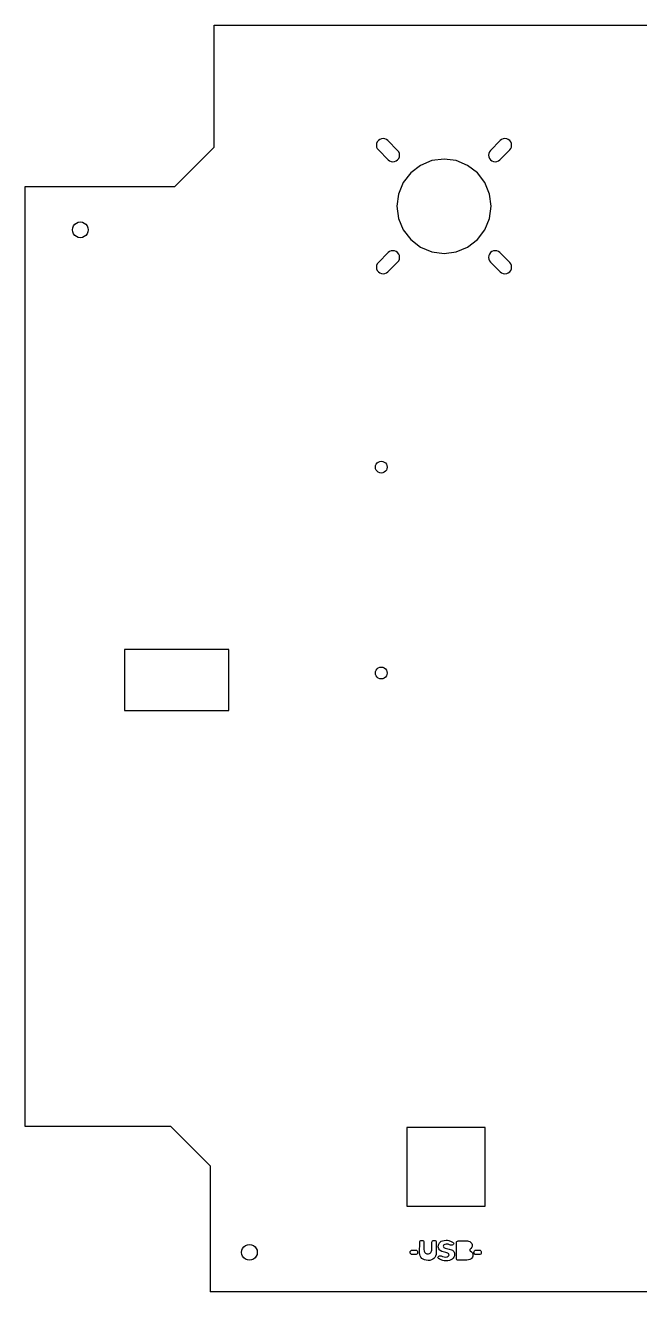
# Model space of a CAD drawing. Header units: metres. Extents: x 2364 to 2718, y 474 to 796.
# Drawn here: x 2364.1 to 2520.3, y 474.3 to 796.3 of the extents above; entities that cross this region are included whole.
import ezdxf

# ---------------------------------------------------------------- set-up
doc = ezdxf.new("R2010")
doc.units = ezdxf.units.M

msp = doc.modelspace()

# ---------------------------------------------------------------- linework, layer by layer
at = {"layer": 'Layer0'}
for p, q in [((2412.05, 796.26, 0), (2670.05, 796.26, 0)), ((2412.05, 765.26, 0), (2412.05, 796.26, 0)), ((2453.58, 766.61, 0), (2453.41, 766.2, 0)), ((2453.85, 766.96, 0), (2453.58, 766.61, 0)), ((2454.2, 767.23, 0), (2453.85, 766.96, 0)), ((2454.61, 767.4, 0), (2454.2, 767.23, 0)), ((2455.05, 767.46, 0), (2454.61, 767.4, 0)), ((2455.49, 767.4, 0), (2455.05, 767.46, 0)), ((2455.9, 767.23, 0), (2455.49, 767.4, 0)), ((2456.25, 766.96, 0), (2455.9, 767.23, 0)), ((2456.25, 766.96, 0), (2458.75, 764.46, 0)), ((2482.35, 764.46, 0), (2484.85, 766.96, 0)), ((2485.2, 767.23, 0), (2484.85, 766.96, 0)), ((2485.61, 767.4, 0), (2485.2, 767.23, 0)), ((2486.05, 767.46, 0), (2485.61, 767.4, 0)), ((2486.49, 767.4, 0), (2486.05, 767.46, 0)), ((2486.9, 767.23, 0), (2486.49, 767.4, 0)), ((2487.25, 766.96, 0), (2486.9, 767.23, 0)), ((2487.52, 766.61, 0), (2487.25, 766.96, 0)), ((2487.69, 766.2, 0), (2487.52, 766.61, 0)), ((2402.05, 755.26, 0), (2412.05, 765.26, 0)), ((2453.41, 766.2, 0), (2453.35, 765.76, 0)), ((2453.35, 765.76, 0), (2453.41, 765.32, 0)), ((2453.41, 765.32, 0), (2453.58, 764.91, 0)), ((2453.58, 764.91, 0), (2453.85, 764.56, 0)), ((2456.35, 762.06, 0), (2453.85, 764.56, 0)), ((2459.02, 764.11, 0), (2458.75, 764.46, 0)), ((2459.19, 763.7, 0), (2459.02, 764.11, 0)), ((2459.25, 763.26, 0), (2459.19, 763.7, 0)), ((2459.19, 762.82, 0), (2459.25, 763.26, 0)), ((2481.91, 763.7, 0), (2481.85, 763.26, 0)), ((2481.85, 763.26, 0), (2481.91, 762.82, 0)), ((2482.08, 764.11, 0), (2481.91, 763.7, 0)), ((2482.35, 764.46, 0), (2482.08, 764.11, 0)), ((2487.25, 764.56, 0), (2484.75, 762.06, 0)), ((2487.25, 764.56, 0), (2487.52, 764.91, 0)), ((2487.52, 764.91, 0), (2487.69, 765.32, 0)), ((2487.75, 765.76, 0), (2487.69, 766.2, 0)), ((2487.69, 765.32, 0), (2487.75, 765.76, 0)), ((2456.35, 762.06, 0), (2456.7, 761.79, 0)), ((2456.7, 761.79, 0), (2457.11, 761.62, 0)), ((2457.11, 761.62, 0), (2457.55, 761.56, 0)), ((2457.55, 761.56, 0), (2457.99, 761.62, 0)), ((2457.99, 761.62, 0), (2458.4, 761.79, 0)), ((2458.4, 761.79, 0), (2458.75, 762.06, 0)), ((2458.75, 762.06, 0), (2459.02, 762.41, 0)), ((2459.02, 762.41, 0), (2459.19, 762.82, 0)), ((2464.55, 760.65, 0), (2462.07, 758.74, 0)), ((2467.45, 761.85, 0), (2464.55, 760.65, 0)), ((2470.55, 762.26, 0), (2467.45, 761.85, 0)), ((2473.66, 761.85, 0), (2470.55, 762.26, 0)), ((2476.55, 760.65, 0), (2473.66, 761.85, 0)), ((2479.04, 758.74, 0), (2476.55, 760.65, 0)), ((2481.91, 762.82, 0), (2482.08, 762.41, 0)), ((2482.08, 762.41, 0), (2482.35, 762.06, 0)), ((2482.35, 762.06, 0), (2482.7, 761.79, 0)), ((2482.7, 761.79, 0), (2483.11, 761.62, 0)), ((2483.11, 761.62, 0), (2483.55, 761.56, 0)), ((2483.55, 761.56, 0), (2483.99, 761.62, 0)), ((2483.99, 761.62, 0), (2484.4, 761.79, 0)), ((2484.4, 761.79, 0), (2484.75, 762.06, 0)), ((2462.07, 758.74, 0), (2460.16, 756.26, 0)), ((2480.94, 756.26, 0), (2479.04, 758.74, 0)), ((2364.05, 516.26, 0), (2364.05, 755.26, 0)), ((2364.05, 755.26, 0), (2402.05, 755.26, 0)), ((2460.16, 756.26, 0), (2458.96, 753.36, 0)), ((2482.14, 753.36, 0), (2480.94, 756.26, 0)), ((2458.96, 753.36, 0), (2458.55, 750.26, 0)), ((2482.55, 750.26, 0), (2482.14, 753.36, 0)), ((2458.55, 750.26, 0), (2458.96, 747.15, 0)), ((2458.96, 747.15, 0), (2460.16, 744.26, 0)), ((2480.94, 744.26, 0), (2482.14, 747.15, 0)), ((2482.14, 747.15, 0), (2482.55, 750.26, 0)), ((2376.05, 744.26, 0), (2376.12, 744.78, 0)), ((2376.12, 743.74, 0), (2376.05, 744.26, 0)), ((2376.12, 744.78, 0), (2376.32, 745.26, 0)), ((2376.32, 745.26, 0), (2376.64, 745.67, 0)), ((2376.64, 745.67, 0), (2377.05, 745.99, 0)), ((2377.05, 745.99, 0), (2377.53, 746.19, 0)), ((2377.53, 746.19, 0), (2378.05, 746.26, 0)), ((2378.05, 746.26, 0), (2378.57, 746.19, 0)), ((2378.57, 746.19, 0), (2379.05, 745.99, 0)), ((2379.05, 745.99, 0), (2379.47, 745.67, 0)), ((2379.47, 745.67, 0), (2379.78, 745.26, 0)), ((2379.78, 745.26, 0), (2379.98, 744.78, 0)), ((2379.98, 744.78, 0), (2380.05, 744.26, 0)), ((2380.05, 744.26, 0), (2379.98, 743.74, 0)), ((2460.16, 744.26, 0), (2462.07, 741.77, 0)), ((2479.04, 741.77, 0), (2480.94, 744.26, 0)), ((2376.32, 743.26, 0), (2376.12, 743.74, 0)), ((2376.64, 742.85, 0), (2376.32, 743.26, 0)), ((2377.05, 742.53, 0), (2376.64, 742.85, 0)), ((2377.53, 742.33, 0), (2377.05, 742.53, 0)), ((2378.05, 742.26, 0), (2377.53, 742.33, 0)), ((2378.57, 742.33, 0), (2378.05, 742.26, 0)), ((2379.05, 742.53, 0), (2378.57, 742.33, 0)), ((2379.47, 742.85, 0), (2379.05, 742.53, 0)), ((2379.78, 743.26, 0), (2379.47, 742.85, 0)), ((2379.98, 743.74, 0), (2379.78, 743.26, 0)), ((2462.07, 741.77, 0), (2464.55, 739.87, 0)), ((2476.55, 739.87, 0), (2479.04, 741.77, 0)), ((2453.85, 735.96, 0), (2456.35, 738.46, 0)), ((2456.7, 738.73, 0), (2456.35, 738.46, 0)), ((2457.11, 738.9, 0), (2456.7, 738.73, 0)), ((2457.55, 738.96, 0), (2457.11, 738.9, 0)), ((2457.99, 738.9, 0), (2457.55, 738.96, 0)), ((2458.4, 738.73, 0), (2457.99, 738.9, 0)), ((2458.75, 738.46, 0), (2458.4, 738.73, 0)), ((2459.02, 738.11, 0), (2458.75, 738.46, 0)), ((2459.19, 737.7, 0), (2459.02, 738.11, 0)), ((2459.25, 737.26, 0), (2459.19, 737.7, 0)), ((2464.55, 739.87, 0), (2467.45, 738.67, 0)), ((2467.45, 738.67, 0), (2470.55, 738.26, 0)), ((2470.55, 738.26, 0), (2473.66, 738.67, 0)), ((2473.66, 738.67, 0), (2476.55, 739.87, 0)), ((2481.91, 737.7, 0), (2481.85, 737.26, 0)), ((2482.08, 738.11, 0), (2481.91, 737.7, 0)), ((2482.35, 738.46, 0), (2482.08, 738.11, 0)), ((2482.7, 738.73, 0), (2482.35, 738.46, 0)), ((2483.11, 738.9, 0), (2482.7, 738.73, 0)), ((2483.55, 738.96, 0), (2483.11, 738.9, 0)), ((2483.99, 738.9, 0), (2483.55, 738.96, 0)), ((2484.4, 738.73, 0), (2483.99, 738.9, 0)), ((2484.75, 738.46, 0), (2484.4, 738.73, 0)), ((2484.75, 738.46, 0), (2487.25, 735.96, 0)), ((2453.41, 735.2, 0), (2453.35, 734.76, 0)), ((2453.35, 734.76, 0), (2453.41, 734.32, 0)), ((2453.58, 735.61, 0), (2453.41, 735.2, 0)), ((2453.41, 734.32, 0), (2453.58, 733.91, 0)), ((2453.85, 735.96, 0), (2453.58, 735.61, 0)), ((2458.75, 736.06, 0), (2456.25, 733.56, 0)), ((2458.75, 736.06, 0), (2459.02, 736.41, 0)), ((2459.02, 736.41, 0), (2459.19, 736.82, 0)), ((2459.19, 736.82, 0), (2459.25, 737.26, 0)), ((2481.85, 737.26, 0), (2481.91, 736.82, 0)), ((2481.91, 736.82, 0), (2482.08, 736.41, 0)), ((2482.08, 736.41, 0), (2482.35, 736.06, 0)), ((2484.85, 733.56, 0), (2482.35, 736.06, 0)), ((2487.52, 735.61, 0), (2487.25, 735.96, 0)), ((2487.69, 735.2, 0), (2487.52, 735.61, 0)), ((2487.52, 733.91, 0), (2487.69, 734.32, 0)), ((2487.75, 734.76, 0), (2487.69, 735.2, 0)), ((2487.69, 734.32, 0), (2487.75, 734.76, 0)), ((2453.58, 733.91, 0), (2453.85, 733.56, 0)), ((2453.85, 733.56, 0), (2454.2, 733.29, 0)), ((2454.2, 733.29, 0), (2454.61, 733.12, 0)), ((2454.61, 733.12, 0), (2455.05, 733.06, 0)), ((2455.05, 733.06, 0), (2455.49, 733.12, 0)), ((2455.49, 733.12, 0), (2455.9, 733.29, 0)), ((2455.9, 733.29, 0), (2456.25, 733.56, 0)), ((2484.85, 733.56, 0), (2485.2, 733.29, 0)), ((2485.2, 733.29, 0), (2485.61, 733.12, 0)), ((2485.61, 733.12, 0), (2486.05, 733.06, 0)), ((2486.05, 733.06, 0), (2486.49, 733.12, 0)), ((2486.49, 733.12, 0), (2486.9, 733.29, 0)), ((2486.9, 733.29, 0), (2487.25, 733.56, 0)), ((2487.25, 733.56, 0), (2487.52, 733.91, 0)), ((2453.08, 683.92, 0), (2453.13, 684.31, 0)), ((2453.13, 683.53, 0), (2453.08, 683.92, 0)), ((2453.13, 684.31, 0), (2453.28, 684.67, 0)), ((2453.28, 683.17, 0), (2453.13, 683.53, 0)), ((2453.28, 684.67, 0), (2453.52, 684.98, 0)), ((2453.52, 682.86, 0), (2453.28, 683.17, 0)), ((2453.52, 684.98, 0), (2453.83, 685.22, 0)), ((2453.83, 682.62, 0), (2453.52, 682.86, 0)), ((2453.83, 685.22, 0), (2454.19, 685.37, 0)), ((2454.19, 685.37, 0), (2454.58, 685.42, 0)), ((2454.58, 685.42, 0), (2454.97, 685.37, 0)), ((2454.97, 685.37, 0), (2455.33, 685.22, 0)), ((2455.33, 685.22, 0), (2455.64, 684.98, 0)), ((2455.64, 682.86, 0), (2455.33, 682.62, 0)), ((2455.64, 684.98, 0), (2455.88, 684.67, 0)), ((2455.88, 683.17, 0), (2455.64, 682.86, 0)), ((2455.88, 684.67, 0), (2456.03, 684.31, 0)), ((2456.03, 683.53, 0), (2455.88, 683.17, 0)), ((2456.03, 684.31, 0), (2456.08, 683.92, 0)), ((2456.08, 683.92, 0), (2456.03, 683.53, 0)), ((2454.19, 682.47, 0), (2453.83, 682.62, 0)), ((2454.58, 682.42, 0), (2454.19, 682.47, 0)), ((2454.97, 682.47, 0), (2454.58, 682.42, 0)), ((2455.33, 682.62, 0), (2454.97, 682.47, 0)), ((2389.3, 637.51, 0), (2389.3, 622.01, 0)), ((2415.8, 637.51, 0), (2389.3, 637.51, 0)), ((2415.8, 622.01, 0), (2415.8, 637.51, 0)), ((2453.08, 631.57, 0), (2453.13, 631.96, 0)), ((2453.13, 631.18, 0), (2453.08, 631.57, 0)), ((2453.13, 631.96, 0), (2453.28, 632.32, 0)), ((2453.28, 630.82, 0), (2453.13, 631.18, 0)), ((2453.28, 632.32, 0), (2453.52, 632.63, 0)), ((2453.52, 632.63, 0), (2453.83, 632.87, 0)), ((2453.83, 632.87, 0), (2454.19, 633.02, 0)), ((2454.19, 633.02, 0), (2454.58, 633.07, 0)), ((2454.58, 633.07, 0), (2454.97, 633.02, 0)), ((2454.97, 633.02, 0), (2455.33, 632.87, 0)), ((2455.33, 632.87, 0), (2455.64, 632.63, 0)), ((2455.64, 632.63, 0), (2455.88, 632.32, 0)), ((2455.88, 632.32, 0), (2456.03, 631.96, 0)), ((2456.03, 631.18, 0), (2455.88, 630.82, 0)), ((2456.03, 631.96, 0), (2456.08, 631.57, 0)), ((2456.08, 631.57, 0), (2456.03, 631.18, 0)), ((2453.52, 630.51, 0), (2453.28, 630.82, 0)), ((2453.83, 630.27, 0), (2453.52, 630.51, 0)), ((2454.19, 630.12, 0), (2453.83, 630.27, 0)), ((2454.58, 630.07, 0), (2454.19, 630.12, 0)), ((2454.97, 630.12, 0), (2454.58, 630.07, 0)), ((2455.33, 630.27, 0), (2454.97, 630.12, 0)), ((2455.64, 630.51, 0), (2455.33, 630.27, 0)), ((2455.88, 630.82, 0), (2455.64, 630.51, 0)), ((2389.3, 622.01, 0), (2415.8, 622.01, 0)), ((2401.05, 516.26, 0), (2364.05, 516.26, 0)), ((2401.05, 516.26, 0), (2411.05, 506.26, 0)), ((2481.05, 516.01, 0), (2461.05, 516.01, 0)), ((2461.05, 516.01, 0), (2461.05, 496.01, 0)), ((2481.05, 496.01, 0), (2481.05, 516.01, 0)), ((2411.05, 506.26, 0), (2411.05, 474.26, 0)), ((2461.05, 496.01, 0), (2481.05, 496.01, 0)), ((2420.53, 486.19, 0), (2421.05, 486.26, 0)), ((2421.05, 486.26, 0), (2421.57, 486.19, 0)), ((2464.35, 484.13, 0), (2464.36, 486.84, 0)), ((2464.36, 486.84, 0), (2464.39, 487.04, 0)), ((2464.39, 487.04, 0), (2464.47, 487.19, 0)), ((2464.47, 487.19, 0), (2464.63, 487.28, 0)), ((2464.63, 487.28, 0), (2464.87, 487.31, 0)), ((2464.87, 487.31, 0), (2465.12, 487.28, 0)), ((2465.12, 487.28, 0), (2465.29, 487.2, 0)), ((2465.29, 487.2, 0), (2465.4, 487.06, 0)), ((2465.4, 487.06, 0), (2465.43, 486.84, 0)), ((2465.43, 486.84, 0), (2465.42, 485.06, 0)), ((2467.47, 485.06, 0), (2467.48, 486.84, 0)), ((2467.48, 486.84, 0), (2467.51, 487.04, 0)), ((2467.51, 487.04, 0), (2467.59, 487.19, 0)), ((2467.59, 487.19, 0), (2467.75, 487.28, 0)), ((2467.75, 487.28, 0), (2468.02, 487.31, 0)), ((2468.02, 487.31, 0), (2468.28, 487.27, 0)), ((2468.28, 487.27, 0), (2468.44, 487.18, 0)), ((2468.44, 487.18, 0), (2468.52, 487, 0)), ((2468.52, 487, 0), (2468.55, 486.72, 0)), ((2468.55, 486.72, 0), (2468.55, 484.1, 0)), ((2469.1, 486.05, 0), (2469.2, 486.36, 0)), ((2469.2, 486.36, 0), (2469.36, 486.65, 0)), ((2469.36, 486.65, 0), (2469.58, 486.88, 0)), ((2469.58, 486.88, 0), (2469.86, 487.08, 0)), ((2469.86, 487.08, 0), (2470.2, 487.22, 0)), ((2470.2, 487.22, 0), (2470.6, 487.31, 0)), ((2470.75, 486.29, 0), (2470.49, 486.14, 0)), ((2470.6, 487.31, 0), (2471.05, 487.34, 0)), ((2471.13, 486.37, 0), (2470.75, 486.29, 0)), ((2471.05, 487.34, 0), (2471.42, 487.32, 0)), ((2471.59, 486.32, 0), (2471.13, 486.37, 0)), ((2471.42, 487.32, 0), (2471.78, 487.26, 0)), ((2471.91, 486.21, 0), (2471.59, 486.32, 0)), ((2471.78, 487.26, 0), (2472.4, 487.05, 0)), ((2472.4, 487.05, 0), (2472.84, 486.78, 0)), ((2472.95, 486.35, 0), (2472.8, 486.2, 0)), ((2472.84, 486.78, 0), (2472.96, 486.64, 0)), ((2473, 486.51, 0), (2472.95, 486.35, 0)), ((2472.96, 486.64, 0), (2473, 486.51, 0)), ((2473.73, 486.74, 0), (2473.75, 486.93, 0)), ((2473.73, 482.77, 0), (2473.73, 486.74, 0)), ((2473.75, 486.93, 0), (2473.83, 487.06, 0)), ((2473.83, 487.06, 0), (2473.95, 487.14, 0)), ((2473.95, 487.14, 0), (2474.12, 487.17, 0)), ((2474.12, 487.17, 0), (2476.12, 487.17, 0)), ((2476.12, 487.17, 0), (2476.48, 487.15, 0)), ((2476.48, 487.15, 0), (2476.8, 487.09, 0)), ((2476.8, 487.09, 0), (2477.07, 487, 0)), ((2477.07, 487, 0), (2477.3, 486.88, 0)), ((2477.3, 486.88, 0), (2477.47, 486.72, 0)), ((2477.47, 486.72, 0), (2477.6, 486.52, 0)), ((2477.6, 486.52, 0), (2477.68, 486.29, 0)), ((2477.68, 486.29, 0), (2477.7, 486.02, 0)), ((2419.05, 484.26, 0), (2419.12, 484.78, 0)), ((2419.12, 483.74, 0), (2419.05, 484.26, 0)), ((2419.12, 484.78, 0), (2419.32, 485.26, 0)), ((2419.32, 483.26, 0), (2419.12, 483.74, 0)), ((2419.32, 485.26, 0), (2419.64, 485.67, 0)), ((2419.64, 482.85, 0), (2419.32, 483.26, 0)), ((2419.64, 485.67, 0), (2420.05, 485.99, 0)), ((2420.05, 485.99, 0), (2420.53, 486.19, 0)), ((2421.57, 486.19, 0), (2422.05, 485.99, 0)), ((2422.05, 485.99, 0), (2422.47, 485.67, 0)), ((2422.47, 485.67, 0), (2422.78, 485.26, 0)), ((2422.78, 483.26, 0), (2422.47, 482.85, 0)), ((2422.78, 485.26, 0), (2422.98, 484.78, 0)), ((2422.98, 483.74, 0), (2422.78, 483.26, 0)), ((2422.98, 484.78, 0), (2423.05, 484.26, 0)), ((2423.05, 484.26, 0), (2422.98, 483.74, 0)), ((2461.94, 484.25, 0), (2461.97, 484.5, 0)), ((2461.97, 484.02, 0), (2461.94, 484.25, 0)), ((2461.97, 484.5, 0), (2462.07, 484.68, 0)), ((2462.08, 483.84, 0), (2461.97, 484.02, 0)), ((2462.07, 484.68, 0), (2462.24, 484.78, 0)), ((2462.25, 483.72, 0), (2462.08, 483.84, 0)), ((2462.24, 484.78, 0), (2462.47, 484.82, 0)), ((2462.5, 483.68, 0), (2462.25, 483.72, 0)), ((2462.47, 484.82, 0), (2463.26, 484.82, 0)), ((2463.13, 483.68, 0), (2462.5, 483.68, 0)), ((2463.46, 483.71, 0), (2463.13, 483.68, 0)), ((2463.26, 484.82, 0), (2463.52, 484.78, 0)), ((2463.67, 483.81, 0), (2463.46, 483.71, 0)), ((2463.52, 484.78, 0), (2463.69, 484.67, 0)), ((2463.78, 483.98, 0), (2463.67, 483.81, 0)), ((2463.69, 484.67, 0), (2463.78, 484.5, 0)), ((2463.78, 484.5, 0), (2463.82, 484.26, 0)), ((2463.82, 484.26, 0), (2463.78, 483.98, 0)), ((2464.38, 483.71, 0), (2464.35, 484.13, 0)), ((2464.48, 483.34, 0), (2464.38, 483.71, 0)), ((2464.65, 483.01, 0), (2464.48, 483.34, 0)), ((2464.89, 482.73, 0), (2464.65, 483.01, 0)), ((2465.42, 485.06, 0), (2465.48, 484.6, 0)), ((2465.48, 484.6, 0), (2465.56, 484.4, 0)), ((2465.56, 484.4, 0), (2465.67, 484.23, 0)), ((2465.67, 484.23, 0), (2465.81, 484.08, 0)), ((2465.81, 484.08, 0), (2465.98, 483.97, 0)), ((2465.98, 483.97, 0), (2466.19, 483.91, 0)), ((2466.19, 483.91, 0), (2466.43, 483.88, 0)), ((2466.43, 483.88, 0), (2466.64, 483.9, 0)), ((2466.64, 483.9, 0), (2466.84, 483.96, 0)), ((2466.84, 483.96, 0), (2467.02, 484.05, 0)), ((2467.02, 484.05, 0), (2467.17, 484.18, 0)), ((2467.17, 484.18, 0), (2467.3, 484.35, 0)), ((2467.3, 484.35, 0), (2467.39, 484.55, 0)), ((2467.39, 484.55, 0), (2467.45, 484.79, 0)), ((2467.45, 484.79, 0), (2467.47, 485.06, 0)), ((2468.4, 483.31, 0), (2468.22, 482.99, 0)), ((2468.51, 483.68, 0), (2468.4, 483.31, 0)), ((2468.55, 484.1, 0), (2468.51, 483.68, 0)), ((2469, 482.97, 0), (2469.06, 483.13, 0)), ((2469.06, 483.13, 0), (2469.2, 483.27, 0)), ((2469.07, 485.7, 0), (2469.1, 486.05, 0)), ((2469.11, 485.4, 0), (2469.07, 485.7, 0)), ((2469.21, 485.14, 0), (2469.11, 485.4, 0)), ((2469.2, 483.27, 0), (2469.39, 483.37, 0)), ((2469.36, 484.93, 0), (2469.21, 485.14, 0)), ((2469.54, 484.75, 0), (2469.36, 484.93, 0)), ((2469.39, 483.37, 0), (2469.59, 483.41, 0)), ((2469.95, 484.49, 0), (2469.54, 484.75, 0)), ((2469.59, 483.41, 0), (2469.86, 483.36, 0)), ((2469.86, 483.36, 0), (2470.18, 483.24, 0)), ((2470.33, 484.35, 0), (2469.95, 484.49, 0)), ((2470.18, 483.24, 0), (2470.56, 483.12, 0)), ((2471.02, 484.19, 0), (2470.33, 484.35, 0)), ((2470.4, 486.03, 0), (2470.37, 485.87, 0)), ((2470.37, 485.87, 0), (2470.4, 485.69, 0)), ((2470.49, 486.14, 0), (2470.4, 486.03, 0)), ((2470.4, 485.69, 0), (2470.49, 485.52, 0)), ((2470.49, 485.52, 0), (2470.64, 485.39, 0)), ((2470.56, 483.12, 0), (2471.01, 483.07, 0)), ((2470.64, 485.39, 0), (2470.82, 485.32, 0)), ((2470.82, 485.32, 0), (2471.89, 485.1, 0)), ((2471.01, 483.07, 0), (2471.34, 483.12, 0)), ((2471.49, 484.07, 0), (2471.02, 484.19, 0)), ((2471.34, 483.12, 0), (2471.6, 483.26, 0)), ((2471.64, 484, 0), (2471.49, 484.07, 0)), ((2471.6, 483.26, 0), (2471.77, 483.42, 0)), ((2471.75, 483.89, 0), (2471.64, 484, 0)), ((2471.81, 483.75, 0), (2471.75, 483.89, 0)), ((2471.77, 483.42, 0), (2471.83, 483.56, 0)), ((2471.83, 483.56, 0), (2471.81, 483.75, 0)), ((2471.89, 485.1, 0), (2472.48, 484.91, 0)), ((2472.17, 486.1, 0), (2471.91, 486.21, 0)), ((2472.43, 486.05, 0), (2472.17, 486.1, 0)), ((2472.62, 486.09, 0), (2472.43, 486.05, 0)), ((2472.48, 484.91, 0), (2472.7, 484.79, 0)), ((2472.8, 486.2, 0), (2472.62, 486.09, 0)), ((2472.7, 484.79, 0), (2472.89, 484.64, 0)), ((2472.89, 484.64, 0), (2473.04, 484.47, 0)), ((2473.08, 483.06, 0), (2472.89, 482.77, 0)), ((2473.04, 484.47, 0), (2473.14, 484.27, 0)), ((2473.18, 483.39, 0), (2473.08, 483.06, 0)), ((2473.14, 484.27, 0), (2473.2, 484.04, 0)), ((2473.22, 483.78, 0), (2473.18, 483.39, 0)), ((2473.2, 484.04, 0), (2473.22, 483.78, 0)), ((2477.12, 484.98, 0), (2477.1, 484.86, 0)), ((2477.1, 484.86, 0), (2477.13, 484.72, 0)), ((2477.2, 485.08, 0), (2477.12, 484.98, 0)), ((2477.13, 484.72, 0), (2477.22, 484.61, 0)), ((2477.4, 485.27, 0), (2477.2, 485.08, 0)), ((2477.22, 484.61, 0), (2477.5, 484.41, 0)), ((2477.61, 485.55, 0), (2477.4, 485.27, 0)), ((2477.5, 484.41, 0), (2477.77, 484.12, 0)), ((2477.68, 485.75, 0), (2477.61, 485.55, 0)), ((2477.78, 483.01, 0), (2477.63, 482.79, 0)), ((2477.7, 486.02, 0), (2477.68, 485.75, 0)), ((2477.77, 484.12, 0), (2477.86, 483.9, 0)), ((2477.86, 483.28, 0), (2477.78, 483.01, 0)), ((2477.86, 483.9, 0), (2477.89, 483.6, 0)), ((2477.89, 483.6, 0), (2477.86, 483.28, 0)), ((2478.14, 484.25, 0), (2478.18, 484.5, 0)), ((2478.18, 484.01, 0), (2478.14, 484.25, 0)), ((2478.18, 484.5, 0), (2478.27, 484.67, 0)), ((2478.28, 483.83, 0), (2478.18, 484.01, 0)), ((2478.27, 484.67, 0), (2478.44, 484.78, 0)), ((2478.46, 483.71, 0), (2478.28, 483.83, 0)), ((2478.44, 484.78, 0), (2478.67, 484.82, 0)), ((2478.7, 483.68, 0), (2478.46, 483.71, 0)), ((2478.67, 484.82, 0), (2479.46, 484.82, 0)), ((2479.33, 483.68, 0), (2478.7, 483.68, 0)), ((2479.66, 483.71, 0), (2479.33, 483.68, 0)), ((2479.46, 484.82, 0), (2479.72, 484.78, 0)), ((2479.87, 483.8, 0), (2479.66, 483.71, 0)), ((2479.72, 484.78, 0), (2479.89, 484.67, 0)), ((2479.98, 483.98, 0), (2479.87, 483.8, 0)), ((2479.89, 484.67, 0), (2479.99, 484.49, 0)), ((2480.02, 484.26, 0), (2479.98, 483.98, 0)), ((2479.99, 484.49, 0), (2480.02, 484.26, 0)), ((2420.05, 482.53, 0), (2419.64, 482.85, 0)), ((2420.53, 482.33, 0), (2420.05, 482.53, 0)), ((2421.05, 482.26, 0), (2420.53, 482.33, 0)), ((2421.57, 482.33, 0), (2421.05, 482.26, 0)), ((2422.05, 482.53, 0), (2421.57, 482.33, 0)), ((2422.47, 482.85, 0), (2422.05, 482.53, 0)), ((2465.2, 482.5, 0), (2464.89, 482.73, 0)), ((2465.57, 482.33, 0), (2465.2, 482.5, 0)), ((2466.01, 482.23, 0), (2465.57, 482.33, 0)), ((2466.51, 482.19, 0), (2466.01, 482.23, 0)), ((2466.94, 482.22, 0), (2466.51, 482.19, 0)), ((2467.34, 482.33, 0), (2466.94, 482.22, 0)), ((2467.69, 482.49, 0), (2467.34, 482.33, 0)), ((2467.98, 482.71, 0), (2467.69, 482.49, 0)), ((2468.22, 482.99, 0), (2467.98, 482.71, 0)), ((2469.04, 482.85, 0), (2469, 482.97, 0)), ((2469.16, 482.71, 0), (2469.04, 482.85, 0)), ((2469.34, 482.57, 0), (2469.16, 482.71, 0)), ((2469.58, 482.43, 0), (2469.34, 482.57, 0)), ((2470.22, 482.2, 0), (2469.58, 482.43, 0)), ((2470.59, 482.13, 0), (2470.22, 482.2, 0)), ((2470.99, 482.11, 0), (2470.59, 482.13, 0)), ((2471.49, 482.14, 0), (2470.99, 482.11, 0)), ((2471.94, 482.22, 0), (2471.49, 482.14, 0)), ((2472.32, 482.35, 0), (2471.94, 482.22, 0)), ((2472.64, 482.53, 0), (2472.32, 482.35, 0)), ((2472.89, 482.77, 0), (2472.64, 482.53, 0)), ((2473.75, 482.54, 0), (2473.73, 482.77, 0)), ((2473.82, 482.39, 0), (2473.75, 482.54, 0)), ((2473.95, 482.31, 0), (2473.82, 482.39, 0)), ((2474.15, 482.28, 0), (2473.95, 482.31, 0)), ((2475.81, 482.28, 0), (2474.15, 482.28, 0)), ((2476.33, 482.3, 0), (2475.81, 482.28, 0)), ((2476.76, 482.36, 0), (2476.33, 482.3, 0)), ((2477.12, 482.46, 0), (2476.76, 482.36, 0)), ((2477.41, 482.6, 0), (2477.12, 482.46, 0)), ((2477.63, 482.79, 0), (2477.41, 482.6, 0)), ((2671.05, 474.26, 0), (2411.05, 474.26, 0))]:
    msp.add_line(p, q, dxfattribs=at)

doc.saveas('drawing.dxf')
